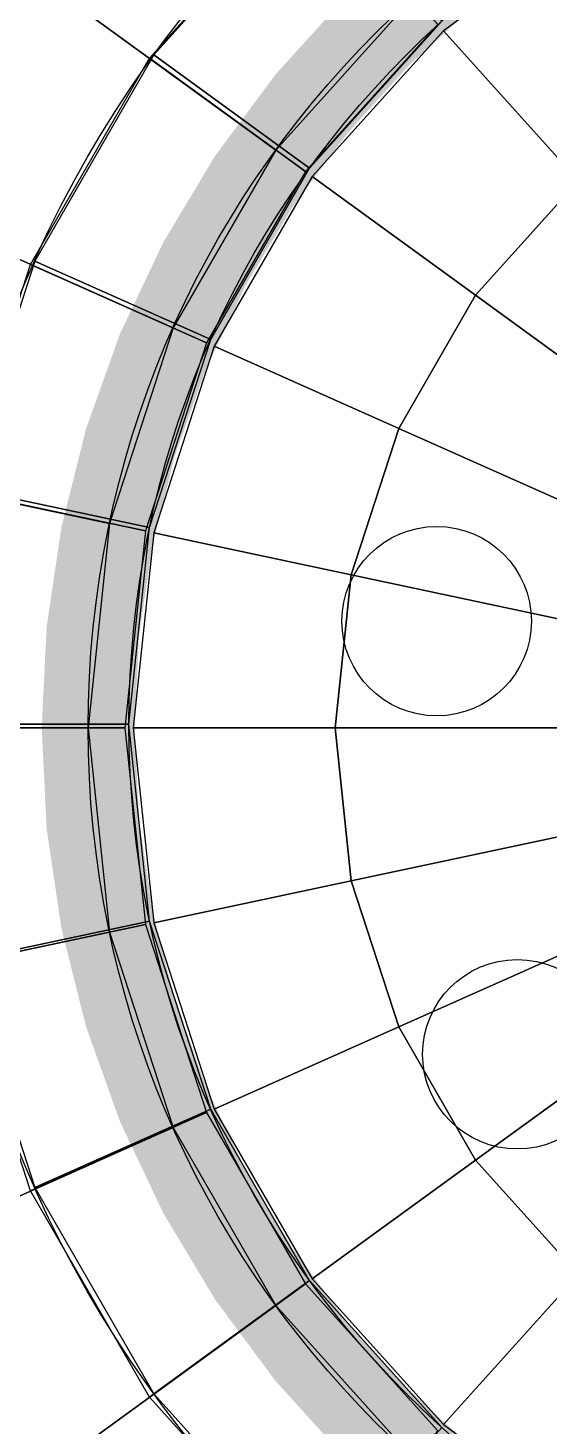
# Model space of a CAD drawing. Extents: x -180 to 300, y -124 to 240.
# Drawn here: x 57.13 to 58.814, y 51.162 to 55.678 of the extents above; entities that cross this region are included whole.
import ezdxf

# ---------------------------------------------------------------- set-up
doc = ezdxf.new("R2010")
doc.units = 0
doc.header["$MEASUREMENT"] = 0
for name, color, linetype in [('DOME', 254, 'CONTINUOUS'), ('GROUNDS', 3, 'CONTINUOUS'), ('STATUE', 130, 'CONTINUOUS'), ('TOP2', 130, 'CONTINUOUS')]:
    doc.layers.add(name, color=color, linetype=linetype)

msp = doc.modelspace()

# ---------------------------------------------------------------- linework, layer by layer
at = {"layer": 'DOME'}
for points, const_width, elevation in [([(60.18216490273075, 70.9275137303428, 437.2563035401743), (60.34235563532658, 70.92968857354123, 437.2563035401743)], 0.7, 29.25), ([(60.18216490273075, 70.9275137303428, 437.2563035401743), (60.34235563532658, 70.92968857354123, 437.2563035401743)], 0.4, 27.5), ([(60.18216490273075, 70.9275137303428, 437.2563035401743), (60.34235563532658, 70.92968857354123, 437.2563035401743)], 0.4, 17.5), ([(60.20962042373598, 69.41495561512389, 437.2563035401765), (60.35597341449205, 69.41694258903529, 437.2563035401765)], 0.4, 17.5), ([(70.0071018022947, 64.38077093328363, 39073.79658690718), (70.00822405755575, 64.37979763007108, 39073.79658690718)], 0.1, 38.3421), ([(60.49999999486207, 56.5929757728957, 13880708272.90031), (60.49999999577712, 56.5929757728957, 13880708272.90031)], 0.3, 59.99601416410027)]:
    msp.add_lwpolyline(points, format="xyb", dxfattribs=dict(at, const_width=const_width, elevation=elevation))
at = {"layer": 'DOME', "elevation": 27.5}
msp.add_lwpolyline([(60.18216490273075, 70.9275137303428, 437.2563035401743), (60.34235563532658, 70.92968857354123, 437.2563035401743)], format="xyb", dxfattribs=at)
at = {"layer": 'DOME', "color": 7, "const_width": 0.2, "elevation": 17.5}
msp.add_lwpolyline([(60.33361865954198, 62.58374167438758, 437.2563035401754), (60.41747582021188, 62.58488016831022, 437.2563035401754)], format="xyb", dxfattribs=at)
at = {"layer": 'DOME'}
for centre, radius in [((60.5, 53.41759084145917, 53.194), 4.175384931436525), ((60.51367791656236, 53.42876198335297, 59.99601416410027), 3.679696701557053), ((60.51367791656236, 53.42876198335297, 54.31150924433864), 3.679696701557053), ((60.5, 53.41759084145917, 53.194), 3.175384931436522), ((60.51367791656236, 53.42876198335297, 55.00001416410026), 3.057054854727591), ((58.45095281764062, 53.76188082108391, 55.2), 0.3060601501103731), ((58.71162863326842, 52.36268551554605, 55.2), 0.3060601501103731)]:
    msp.add_circle(centre, radius, dxfattribs=at)
at = {"layer": 'DOME', "linetype": 'Continuous'}
for points in [[(40.36820158207607, 43.71954211447081, 17.5), (80.63179841792393, 43.42939336505402, 17.5), (80.63179841792395, 63.11563956844752, 17.5), (40.36820158207608, 63.40578831786432, 17.5)], [(57.70612214904624, 56.52050654763252, 54.31150924433864), (58.3752527554051, 55.77736172215512, 54.31150924433864), (57.93105962678572, 55.28403527450931, 54.31150924433864), (57.12204263241078, 55.87182052680177, 54.31150924433864)], [(58.02679066978898, 55.21448260051713, 59.30750924433865), (57.52306283429494, 55.58046229554363, 59.99601416410027), (58.03780231487047, 56.15213840454749, 59.99601416410027), (58.45443103138387, 55.68942533795048, 59.30750924433865)], [(58.46810894794621, 55.70059647984429, 55.00001416410026), (58.05148023143281, 56.1633095464413, 54.31150924433864), (57.53674075085728, 55.59163343743744, 54.31150924433864), (58.04046858635132, 55.22565374241093, 55.00001416410026)], [(57.12204263241077, 55.87182052680177, 53.19398583589973), (57.93105962678571, 55.28403527450931, 53.19398583589973), (57.59914151961939, 54.70913624894513, 53.19398583589973), (56.6855960619768, 55.11587289202095, 53.19398583589973)], [(57.7072414236994, 54.66100707076964, 59.30750924433865), (57.13842979279013, 54.91425832538756, 59.99601416410027), (57.52306283429495, 55.58046229554363, 59.99601416410027), (58.02679066978899, 55.21448260051713, 59.30750924433865)], [(58.04046858635136, 55.22565374241093, 55.00001416410026), (57.53674075085732, 55.59163343743744, 54.31150924433864), (57.15210770935251, 54.92542946728136, 54.31150924433864), (57.72091934026177, 54.67217821266343, 55.00001416410026)], [(56.6855960619768, 55.11587289202095, 53.19398583589973), (57.59914151961939, 54.70913624894516, 53.19398583589973), (57.39400484790907, 54.07779049155138, 53.19398583589973), (56.41585724717528, 54.28570218236914, 53.19398583589973)], [(57.72091934026175, 54.67217821266343, 55.00001416410026), (57.15210770935249, 54.92542946728136, 54.31150924433864), (56.91439141650628, 54.19381394627023, 54.31150924433864), (57.52342704509898, 54.06435942712201, 55.00001416410026)], [(57.50974912853663, 54.05318828522821, 59.30750924433865), (56.90071349994392, 54.18264280437642, 59.99601416410027), (57.13842979279014, 54.91425832538755, 59.99601416410027), (57.7072414236994, 54.66100707076964, 59.30750924433865)], [(56.4158572471753, 54.28570218236914, 53.19398583589973), (57.3940048479091, 54.07779049155138, 53.19398583589973), (57.32461506856349, 53.41759084145917, 53.19398583589973), (56.32461506856349, 53.41759084145917, 53.19398583589973)], [(57.44294514527246, 53.41759084145917, 59.30750924433865), (56.82030329844299, 53.41759084145917, 59.99601416410027), (56.90071349994392, 54.18264280437642, 59.99601416410027), (57.50974912853663, 54.05318828522821, 59.30750924433865)], [(57.52342704509898, 54.06435942712201, 55.00001416410026), (56.91439141650628, 54.19381394627022, 54.31150924433864), (56.83398121500536, 53.42876198335297, 54.31150924433864), (57.45662306183483, 53.42876198335296, 55.00001416410026)], [(56.32461506856347, 53.41759084145917, 53.19398583589973), (57.32461506856347, 53.41759084145917, 53.19398583589973), (57.39400484790909, 52.75739119136696, 53.19398583589973), (56.41585724717528, 52.54947950054921, 53.19398583589973)], [(57.50974912853663, 52.78199339769014, 59.30750924433865), (56.90071349994392, 52.65253887854192, 59.99601416410027), (56.820303298443, 53.41759084145917, 59.99601416410027), (57.44294514527247, 53.41759084145917, 59.30750924433865)], [(57.45662306183482, 53.42876198335297, 55.00001416410026), (56.83398121500535, 53.42876198335297, 54.31150924433864), (56.91439141650628, 52.66371002043572, 54.31150924433864), (57.52342704509898, 52.79316453958393, 55.00001416410026)], [(56.41585724717527, 52.54947950054921, 53.19398583589973), (57.39400484790907, 52.75739119136699, 53.19398583589973), (57.59914151961941, 52.12604543397322, 53.19398583589973), (56.6855960619768, 51.7193087908974, 53.19398583589973)], [(57.70724142369939, 52.17417461214871, 59.30750924433865), (57.13842979279013, 51.92092335753078, 59.99601416410027), (56.90071349994392, 52.65253887854191, 59.99601416410027), (57.50974912853663, 52.78199339769012, 59.30750924433865)], [(57.52342704509898, 52.79316453958393, 55.00001416410026), (56.91439141650628, 52.66371002043572, 54.31150924433864), (57.1521077093525, 51.93209449942459, 54.31150924433864), (57.72091934026176, 52.18534575404252, 55.00001416410026)], [(58.026790669789, 51.62069908240122, 59.30750924433865), (57.52306283429496, 51.2547193873747, 59.99601416410027), (57.13842979279016, 51.92092335753078, 59.99601416410027), (57.70724142369941, 52.17417461214871, 59.30750924433865)], [(57.72091934026176, 52.18534575404252, 55.00001416410026), (57.15210770935249, 51.93209449942458, 54.31150924433864), (57.53674075085731, 51.26589052926851, 54.31150924433864), (58.04046858635134, 51.63187022429501, 55.00001416410026)], [(56.6855960619768, 51.7193087908974, 53.19398583589973), (57.59914151961939, 52.12604543397322, 53.19398583589973), (57.93105962678572, 51.55114640840904, 53.19398583589973), (57.12204263241078, 50.96336115611658, 53.19398583589973)], [(58.04046858635134, 51.63187022429501, 55.00001416410026), (57.5367407508573, 51.2658905292685, 54.31150924433864), (58.05148023143283, 50.69421442026465, 54.31150924433864), (58.46810894794623, 51.15692748686165, 55.00001416410026)], [(58.45443103138385, 51.14575634496787, 59.30750924433865), (58.03780231487045, 50.68304327837085, 59.99601416410027), (57.52306283429493, 51.2547193873747, 59.99601416410027), (58.02679066978897, 51.62069908240122, 59.30750924433865)], [(57.12204263241077, 50.96336115611658, 54.31150924433864), (57.93105962678572, 51.55114640840904, 54.31150924433864), (58.3752527554051, 51.05781996076323, 54.31150924433864), (57.70612214904624, 50.31467513528585, 54.31150924433864)]]:
    msp.add_3dface(points, dxfattribs=at)
at = {"layer": 'GROUNDS', "linetype": 'Continuous'}
msp.add_3dface([(-180, 240, -6), (-180, -120, -6), (300, -120, -6), (300, 240, -6)], dxfattribs=at)
at = {"layer": 'STATUE', "linetype": 'Continuous'}
for points in [[(59.31143112106072, 55.47625252807715, 61.10771011902344), (58.98524492496085, 56.04122359244975, 60.5), (58.4728620363078, 55.66895563322107, 60.5), (58.90938437067219, 55.18414846567353, 61.10771011902344)], [(58.90938437067221, 55.18414846567353, 61.10771011902344), (58.47286203630782, 55.66895563322107, 60.5), (58.04907480395529, 55.19829222934553, 60.5), (58.57685515590591, 54.81483735820776, 61.10771011902344)], [(58.5768551559059, 54.81483735820776, 61.10771011902344), (58.04907480395528, 55.19829222934553, 60.5), (57.73240476351384, 54.64980363006607, 60.5), (58.32837659909935, 54.38445987322741, 61.10771011902344)], [(59.51931968718136, 54.50674666992216, 62.09747329081529), (58.90938437067221, 55.18414846567353, 61.10771011902344), (58.57685515590591, 54.81483735820776, 61.10771011902344), (59.31430167506981, 54.27905109990567, 62.09747329081529)], [(59.3143016750698, 54.27905109990567, 62.09747329081529), (58.5768551559059, 54.81483735820776, 61.10771011902344), (58.32837659909935, 54.38445987322741, 61.10771011902344), (59.16110436936952, 54.01370558285011, 62.09747329081529)], [(58.32837659909937, 54.38445987322742, 61.10771011902344), (57.73240476351386, 54.64980363006607, 60.5), (57.53669191530226, 54.04746141911151, 60.5), (58.1748084055174, 53.91182557200643, 61.10771011902344)], [(59.16110436936955, 54.01370558285012, 62.09747329081529), (58.32837659909937, 54.38445987322742, 61.10771011902344), (58.1748084055174, 53.91182557200643, 61.10771011902344), (59.06642322746186, 53.72230699111989, 62.09747329081529)], [(58.17480840551737, 53.91182557200643, 61.10771011902344), (57.53669191530223, 54.04746141911151, 60.5), (57.47048984992173, 53.41759084145917, 60.5), (58.12286224212147, 53.41759084145917, 61.10771011902344)], [(59.06642322746184, 53.72230699111989, 62.09747329081529), (58.17480840551737, 53.91182557200643, 61.10771011902344), (58.12286224212147, 53.41759084145917, 61.10771011902344), (59.03439626957864, 53.41759084145917, 62.09747329081529)], [(58.12286224212147, 53.41759084145917, 61.10771011902344), (57.47048984992173, 53.41759084145917, 60.5), (57.53669191530224, 52.78772026380683, 60.5), (58.17480840551738, 52.9233561109119, 61.10771011902344)], [(59.03439626957865, 53.41759084145917, 62.09747329081529), (58.12286224212147, 53.41759084145917, 61.10771011902344), (58.17480840551738, 52.9233561109119, 61.10771011902344), (59.06642322746184, 53.11287469179845, 62.09747329081529)], [(59.06642322746184, 53.11287469179845, 62.09747329081529), (58.17480840551738, 52.92335611091191, 61.10771011902344), (58.32837659909936, 52.45072180969093, 61.10771011902344), (59.16110436936953, 52.82147610006822, 62.09747329081529)], [(58.17480840551738, 52.92335611091191, 61.10771011902344), (57.53669191530224, 52.78772026380684, 60.5), (57.73240476351385, 52.18537805285228, 60.5), (58.32837659909936, 52.45072180969093, 61.10771011902344)], [(59.16110436936953, 52.8214761000682, 62.09747329081529), (58.32837659909935, 52.45072180969091, 61.10771011902344), (58.57685515590591, 52.02034432471056, 61.10771011902344), (59.31430167506981, 52.55613058301265, 62.09747329081529)], [(59.31430167506981, 52.55613058301265, 62.09747329081529), (58.57685515590591, 52.02034432471056, 61.10771011902344), (58.90938437067221, 51.65103321724479, 61.10771011902344), (59.51931968718136, 52.32843501299616, 62.09747329081529)], [(58.32837659909935, 52.45072180969091, 61.10771011902344), (57.73240476351385, 52.18537805285226, 60.5), (58.04907480395529, 51.6368894535728, 60.5), (58.57685515590591, 52.02034432471056, 61.10771011902344)], [(58.57685515590591, 52.02034432471056, 61.10771011902344), (58.04907480395529, 51.63688945357279, 60.5), (58.47286203630781, 51.16622604969725, 60.5), (58.90938437067221, 51.65103321724479, 61.10771011902344)], [(58.9093843706722, 51.6510332172448, 61.10771011902344), (58.47286203630781, 51.16622604969726, 60.5), (58.98524492496087, 50.79395809046859, 60.5), (59.31143112106074, 51.35892915484119, 61.10771011902344)]]:
    msp.add_3dface(points, dxfattribs=at)
at = {"layer": 'TOP2', "linetype": 'Continuous'}
for points in [[(-54.99091876391377, 101.8544197817928, -6), (-54.99091876391377, -6.955460070287529, -6), (176.0221910834507, -6.955460070287529, -6), (176.0221910834507, 101.8544197817928, -6)], [(48.41759084145917, 32.2767736207285, 11.5), (48.41759084145917, 100.5824091585408, 11.5), (60.5, 100.5824091585408, 11.5), (60.5, 32.2767736207285, 11.5)]]:
    msp.add_3dface(points, dxfattribs=at)

doc.saveas('drawing.dxf')
